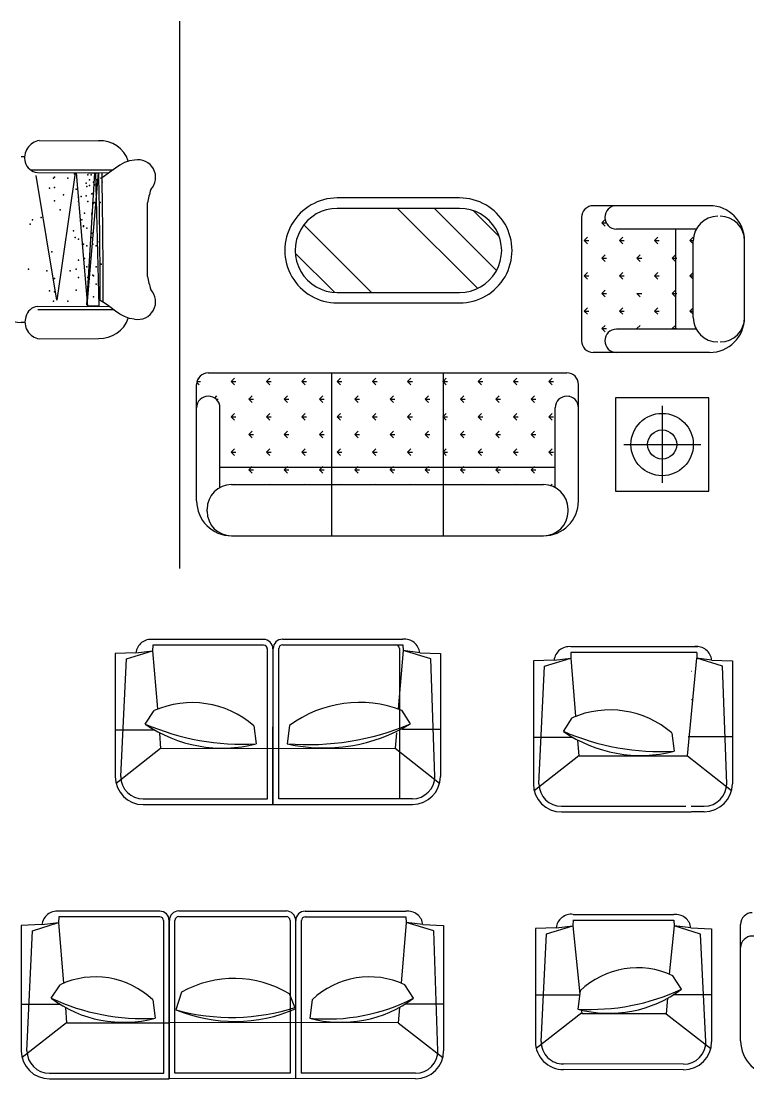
# Model space of a CAD drawing. Header units: inches. Extents: x 10.2 to 52.7, y 13.8 to 38.6.
# Drawn here: x 35.16 to 38.65, y 22.45 to 27.54 of the extents above; entities that cross this region are included whole.
import ezdxf

# ---------------------------------------------------------------- set-up
doc = ezdxf.new("R2010")
doc.units = ezdxf.units.IN
doc.header["$MEASUREMENT"] = 0
for name, color, linetype in [('02', 2, 'Continuous'), ('1', 1, 'Continuous'), ('4', 4, 'Continuous')]:
    doc.layers.add(name, color=color, linetype=linetype)

msp = doc.modelspace()

# ---------------------------------------------------------------- linework, layer by layer
at = {"layer": '02'}
for p, q in [((35.9204, 27.5398), (35.9204, 24.9068)), ((35.2463, 26.9658), (35.5309, 26.9648)), ((35.1755, 26.8871), (35.159, 26.8871)), ((35.1755, 26.8871), (35.159, 26.8871)), ((35.2039, 26.8247), (35.6009, 26.8247)), ((35.3309, 26.1973), (35.2304, 26.7968)), ((35.3309, 26.1973), (35.2304, 26.7968)), ((35.2372, 26.8109), (35.5811, 26.8097)), ((35.4189, 26.8103), (35.3309, 26.1973)), ((35.4795, 26.1691), (35.4259, 26.8103)), ((35.5301, 26.8099), (35.4755, 26.1732)), ((35.4755, 26.1732), (35.5136, 26.8099)), ((35.5318, 26.8086), (35.4795, 26.8086)), ((35.5165, 26.8099), (35.5318, 26.1691)), ((35.766, 26.3114), (35.766, 26.6664)), ((37.2678, 26.6892), (36.6796, 26.6892)), ((37.2678, 26.6392), (36.6796, 26.6392)), ((36.9697, 26.6392), (37.355, 26.2539)), ((37.1465, 26.6392), (37.4457, 26.34)), ((37.1465, 26.6392), (37.4457, 26.34)), ((37.3346, 26.6278), (37.4589, 26.5035)), ((38.4706, 26.6517), (37.9106, 26.6517)), ((37.8546, 26.5957), (37.8546, 26.0021)), ((37.9515, 26.5695), (37.9674, 26.5854)), ((37.9515, 26.5695), (37.9674, 26.5854)), ((37.9515, 26.5695), (37.974, 26.5695)), ((37.9515, 26.5695), (37.9674, 26.5536)), ((36.5188, 26.5598), (36.8444, 26.2342)), ((36.5188, 26.5598), (36.8444, 26.2342)), ((38.4064, 26.5397), (38.0226, 26.5397)), ((38.3082, 26.0581), (38.3082, 26.5397)), ((37.8667, 26.4847), (37.8826, 26.5006)), ((37.8667, 26.4847), (37.8826, 26.5006)), ((37.8667, 26.4847), (37.8892, 26.4847)), ((37.8667, 26.4847), (37.8826, 26.4688)), ((37.8667, 26.4847), (37.8826, 26.4688)), ((38.0364, 26.4847), (38.0523, 26.5006)), ((38.0364, 26.4847), (38.0523, 26.5006)), ((38.0364, 26.4847), (38.0523, 26.4688)), ((38.0364, 26.4847), (38.0589, 26.4847)), ((38.0364, 26.4847), (38.0523, 26.4688)), ((38.2061, 26.4847), (38.222, 26.5006)), ((38.2061, 26.4847), (38.222, 26.5006)), ((38.2061, 26.4847), (38.2286, 26.4847)), ((38.2061, 26.4847), (38.222, 26.4688)), ((38.2061, 26.4847), (38.222, 26.4688)), ((38.3758, 26.4847), (38.3917, 26.5006)), ((38.3758, 26.4847), (38.3917, 26.5006)), ((38.3758, 26.4847), (38.3917, 26.4688)), ((38.3758, 26.4847), (38.3922, 26.4847)), ((38.3758, 26.4847), (38.3917, 26.4688)), ((38.3922, 26.1141), (38.3922, 26.4837)), ((38.6386, 26.1141), (38.6386, 26.4837)), ((36.4775, 26.4243), (36.6673, 26.2345)), ((37.9515, 26.3998), (37.9674, 26.4157)), ((37.9515, 26.3998), (37.9674, 26.4157)), ((38.1212, 26.3998), (38.1371, 26.4157)), ((38.1212, 26.3998), (38.1371, 26.4157)), ((38.2909, 26.3998), (38.3069, 26.4157)), ((38.2909, 26.3998), (38.3069, 26.4157)), ((37.9515, 26.3998), (37.9674, 26.3839)), ((37.9515, 26.3998), (37.974, 26.3998)), ((37.9515, 26.3998), (37.9674, 26.3839)), ((38.1212, 26.3998), (38.1371, 26.3839)), ((38.1212, 26.3998), (38.1437, 26.3998)), ((38.1212, 26.3998), (38.1371, 26.3839)), ((38.2909, 26.3998), (38.3069, 26.3839)), ((38.2909, 26.3998), (38.3134, 26.3998)), ((38.2909, 26.3998), (38.3069, 26.3839)), ((37.8667, 26.315), (37.8826, 26.3309)), ((37.8667, 26.315), (37.8826, 26.3309)), ((37.8667, 26.315), (37.8826, 26.2991)), ((37.8667, 26.315), (37.8892, 26.315)), ((37.8667, 26.315), (37.8826, 26.2991)), ((38.0364, 26.315), (38.0523, 26.3309)), ((38.0364, 26.315), (38.0523, 26.3309)), ((38.0364, 26.315), (38.0523, 26.2991)), ((38.0364, 26.315), (38.0589, 26.315)), ((38.0364, 26.315), (38.0523, 26.2991)), ((38.2061, 26.315), (38.222, 26.3309)), ((38.2061, 26.315), (38.222, 26.3309)), ((38.2061, 26.315), (38.222, 26.2991)), ((38.2061, 26.315), (38.222, 26.2991)), ((38.2061, 26.315), (38.2286, 26.315)), ((38.3758, 26.315), (38.3917, 26.3309)), ((38.3758, 26.315), (38.3917, 26.3309)), ((38.3758, 26.315), (38.3917, 26.2991)), ((38.3758, 26.315), (38.3922, 26.315)), ((38.3758, 26.315), (38.3917, 26.2991)), ((36.6796, 26.2342), (37.2678, 26.2342)), ((37.9515, 26.2301), (37.9674, 26.246)), ((37.9515, 26.2301), (37.9674, 26.246)), ((37.9515, 26.2301), (37.974, 26.2301)), ((37.9515, 26.2301), (37.9674, 26.2142)), ((37.9515, 26.2301), (37.9674, 26.2142)), ((38.1212, 26.2301), (38.1437, 26.2301)), ((38.1212, 26.2301), (38.1371, 26.2142)), ((38.1212, 26.2301), (38.1371, 26.2142)), ((38.2909, 26.2301), (38.3069, 26.246)), ((38.2909, 26.2301), (38.3069, 26.246)), ((38.2909, 26.2301), (38.3069, 26.2142)), ((38.2909, 26.2301), (38.3069, 26.2142)), ((38.2909, 26.2301), (38.3134, 26.2301)), ((35.2372, 26.1668), (35.5811, 26.1681)), ((35.5318, 26.1691), (35.4795, 26.1691)), ((36.6796, 26.1842), (37.2678, 26.1842)), ((37.8667, 26.1453), (37.8826, 26.1612)), ((37.8667, 26.1453), (37.8826, 26.1612)), ((38.0364, 26.1453), (38.0523, 26.1612)), ((38.0364, 26.1453), (38.0523, 26.1612)), ((38.2061, 26.1453), (38.222, 26.1612)), ((38.2061, 26.1453), (38.222, 26.1612)), ((38.3758, 26.1453), (38.3917, 26.1612)), ((38.3758, 26.1453), (38.3917, 26.1612)), ((35.2384, 26.153), (35.6009, 26.153)), ((37.8667, 26.1453), (37.8826, 26.1294)), ((37.8667, 26.1453), (37.8892, 26.1453)), ((37.8667, 26.1453), (37.8826, 26.1294)), ((38.0364, 26.1453), (38.0589, 26.1453)), ((38.0364, 26.1453), (38.0523, 26.1294)), ((38.0364, 26.1453), (38.0523, 26.1294)), ((38.2061, 26.1453), (38.222, 26.1294)), ((38.2061, 26.1453), (38.2286, 26.1453)), ((38.2061, 26.1453), (38.222, 26.1294)), ((38.3758, 26.1453), (38.3922, 26.1453)), ((38.3758, 26.1453), (38.3917, 26.1294)), ((38.3758, 26.1453), (38.3917, 26.1294)), ((35.1772, 26.0907), (35.159, 26.0906)), ((35.1772, 26.0907), (35.159, 26.0906)), ((37.9515, 26.0604), (37.9674, 26.0763)), ((37.9515, 26.0604), (37.9674, 26.0763)), ((37.9515, 26.0604), (37.974, 26.0604)), ((37.9515, 26.0604), (37.9674, 26.0445)), ((37.9515, 26.0604), (37.9674, 26.0445)), ((38.4064, 26.0581), (38.0226, 26.0581)), ((38.1212, 26.0604), (38.1371, 26.0763)), ((38.1212, 26.0604), (38.1371, 26.0763)), ((38.1212, 26.0604), (38.1235, 26.0581)), ((38.1212, 26.0604), (38.1235, 26.0581)), ((38.2909, 26.0604), (38.3069, 26.0763)), ((38.2909, 26.0604), (38.3069, 26.0763)), ((38.2909, 26.0604), (38.2932, 26.0581)), ((38.2909, 26.0604), (38.3134, 26.0604)), ((38.2909, 26.0604), (38.2932, 26.0581)), ((35.2463, 26.012), (35.5309, 26.013)), ((38.4706, 25.9461), (37.9106, 25.9461)), ((36.004, 25.8018), (36.0158, 25.7899)), ((36.0049, 25.8059), (36.0224, 25.8059)), ((36.0075, 25.8134), (36.0158, 25.8218)), ((36.0591, 25.8477), (37.7839, 25.8477)), ((36.1696, 25.8059), (36.1855, 25.8218)), ((36.1696, 25.8059), (36.1855, 25.8218)), ((36.1696, 25.8059), (36.1921, 25.8059)), ((36.1696, 25.8059), (36.1855, 25.7899)), ((36.1696, 25.8059), (36.1855, 25.7899)), ((36.3393, 25.8059), (36.3552, 25.8218)), ((36.3393, 25.8059), (36.3552, 25.8218)), ((36.3393, 25.8059), (36.3552, 25.7899)), ((36.3393, 25.8059), (36.3618, 25.8059)), ((36.3393, 25.8059), (36.3552, 25.7899)), ((36.509, 25.8059), (36.5249, 25.8218)), ((36.509, 25.8059), (36.5249, 25.8218)), ((36.509, 25.8059), (36.5315, 25.8059)), ((36.509, 25.8059), (36.5249, 25.7899)), ((36.509, 25.8059), (36.5249, 25.7899)), ((36.6527, 25.0637), (36.6527, 25.8477)), ((36.6787, 25.8059), (36.6946, 25.8218)), ((36.6787, 25.8059), (36.6946, 25.8218)), ((36.6787, 25.8059), (36.7012, 25.8059)), ((36.6787, 25.8059), (36.6946, 25.7899)), ((36.6787, 25.8059), (36.6946, 25.7899)), ((36.8484, 25.8059), (36.8644, 25.8218)), ((36.8484, 25.8059), (36.8644, 25.8218)), ((36.8484, 25.8059), (36.8709, 25.8059)), ((36.8484, 25.8059), (36.8644, 25.7899)), ((36.8484, 25.8059), (36.8644, 25.7899)), ((37.0181, 25.8059), (37.0341, 25.8218)), ((37.0181, 25.8059), (37.0341, 25.7899)), ((37.0181, 25.8059), (37.0341, 25.8218)), ((37.0181, 25.8059), (37.0407, 25.8059)), ((37.0181, 25.8059), (37.0341, 25.7899)), ((37.1879, 25.8059), (37.1903, 25.8083)), ((37.1879, 25.8059), (37.1903, 25.8083)), ((37.1879, 25.8059), (37.1903, 25.8034)), ((37.1879, 25.8059), (37.2104, 25.8059)), ((37.1879, 25.8059), (37.1903, 25.8034)), ((37.1903, 25.0637), (37.1903, 25.8477)), ((37.1903, 25.8083), (37.2038, 25.8218)), ((37.1903, 25.8034), (37.2038, 25.7899)), ((37.3576, 25.8059), (37.3735, 25.8218)), ((37.3576, 25.8059), (37.3735, 25.8218)), ((37.3576, 25.8059), (37.3801, 25.8059)), ((37.3576, 25.8059), (37.3735, 25.7899)), ((37.3576, 25.8059), (37.3735, 25.7899)), ((37.5273, 25.8059), (37.5432, 25.8218)), ((37.5273, 25.8059), (37.5432, 25.8218)), ((37.5273, 25.8059), (37.5498, 25.8059)), ((37.5273, 25.8059), (37.5432, 25.7899)), ((37.5273, 25.8059), (37.5432, 25.7899)), ((37.697, 25.8059), (37.7129, 25.8218)), ((37.697, 25.8059), (37.7129, 25.8218)), ((37.697, 25.8059), (37.7129, 25.7899)), ((37.697, 25.8059), (37.7195, 25.8059)), ((37.697, 25.8059), (37.7129, 25.7899)), ((36.0031, 25.2317), (36.0031, 25.7917)), ((37.8399, 25.2317), (37.8399, 25.7917)), ((36.0901, 25.7263), (36.1007, 25.7369)), ((36.0969, 25.721), (36.1073, 25.721)), ((36.2545, 25.721), (36.2704, 25.7369)), ((36.2545, 25.721), (36.2704, 25.7369)), ((36.2545, 25.721), (36.2704, 25.7051)), ((36.2545, 25.721), (36.277, 25.721)), ((36.2545, 25.721), (36.2704, 25.7051)), ((36.4242, 25.721), (36.4401, 25.7369)), ((36.4242, 25.721), (36.4401, 25.7369)), ((36.4242, 25.721), (36.4401, 25.7051)), ((36.4242, 25.721), (36.4467, 25.721)), ((36.4242, 25.721), (36.4401, 25.7051)), ((36.5939, 25.721), (36.6098, 25.7369)), ((36.5939, 25.721), (36.6098, 25.7369)), ((36.5939, 25.721), (36.6098, 25.7051)), ((36.5939, 25.721), (36.6164, 25.721)), ((36.5939, 25.721), (36.6098, 25.7051)), ((36.7636, 25.721), (36.7795, 25.7369)), ((36.7636, 25.721), (36.7795, 25.7369)), ((36.7636, 25.721), (36.7861, 25.721)), ((36.7636, 25.721), (36.7795, 25.7051)), ((36.7636, 25.721), (36.7795, 25.7051)), ((36.9333, 25.721), (36.9492, 25.7369)), ((36.9333, 25.721), (36.9492, 25.7369)), ((36.9333, 25.721), (36.9558, 25.721)), ((36.9333, 25.721), (36.9492, 25.7051)), ((36.9333, 25.721), (36.9492, 25.7051)), ((37.103, 25.721), (37.1189, 25.7369)), ((37.103, 25.721), (37.1189, 25.7369)), ((37.103, 25.721), (37.1189, 25.7051)), ((37.103, 25.721), (37.1255, 25.721)), ((37.103, 25.721), (37.1189, 25.7051)), ((37.2727, 25.721), (37.2886, 25.7369)), ((37.2727, 25.721), (37.2886, 25.7369)), ((37.2727, 25.721), (37.2886, 25.7051)), ((37.2727, 25.721), (37.2952, 25.721)), ((37.2727, 25.721), (37.2886, 25.7051)), ((37.4424, 25.721), (37.4583, 25.7369)), ((37.4424, 25.721), (37.4583, 25.7369)), ((37.4424, 25.721), (37.4583, 25.7051)), ((37.4424, 25.721), (37.4649, 25.721)), ((37.4424, 25.721), (37.4583, 25.7051)), ((37.6121, 25.721), (37.628, 25.7369)), ((37.6121, 25.721), (37.628, 25.7369)), ((37.6121, 25.721), (37.6346, 25.721)), ((37.6121, 25.721), (37.628, 25.7051)), ((37.6121, 25.721), (37.628, 25.7051)), ((37.7953, 25.7345), (37.7977, 25.7369)), ((37.7953, 25.7345), (37.7977, 25.7369)), ((38.0172, 25.728), (38.0172, 25.278)), ((38.4672, 25.728), (38.0172, 25.728)), ((38.4672, 25.278), (38.4672, 25.728)), ((36.1151, 25.2959), (36.1151, 25.6797)), ((36.1696, 25.6362), (36.1855, 25.6521)), ((36.1696, 25.6362), (36.1855, 25.6521)), ((36.3393, 25.6362), (36.3552, 25.6521)), ((36.3393, 25.6362), (36.3552, 25.6521)), ((36.509, 25.6362), (36.5249, 25.6521)), ((36.509, 25.6362), (36.5249, 25.6521)), ((36.6787, 25.6362), (36.6946, 25.6521)), ((36.6787, 25.6362), (36.6946, 25.6521)), ((36.8484, 25.6362), (36.8644, 25.6521)), ((36.8484, 25.6362), (36.8644, 25.6521)), ((37.0181, 25.6362), (37.0341, 25.6521)), ((37.0181, 25.6362), (37.0341, 25.6521)), ((37.1903, 25.6386), (37.2038, 25.6521)), ((37.3576, 25.6362), (37.3735, 25.6521)), ((37.3576, 25.6362), (37.3735, 25.6521)), ((37.5273, 25.6362), (37.5432, 25.6521)), ((37.5273, 25.6362), (37.5432, 25.6521)), ((37.697, 25.6362), (37.7129, 25.6521)), ((37.697, 25.6362), (37.7129, 25.6521)), ((37.7279, 25.2959), (37.7279, 25.6797)), ((38.2422, 25.6892), (38.2422, 25.3193)), ((36.1696, 25.6362), (36.1855, 25.6202)), ((36.1696, 25.6362), (36.1921, 25.6362)), ((36.1696, 25.6362), (36.1855, 25.6202)), ((36.3393, 25.6362), (36.3618, 25.6362)), ((36.3393, 25.6362), (36.3552, 25.6202)), ((36.3393, 25.6362), (36.3552, 25.6202)), ((36.509, 25.6362), (36.5315, 25.6362)), ((36.509, 25.6362), (36.5249, 25.6202)), ((36.509, 25.6362), (36.5249, 25.6202)), ((36.6787, 25.6362), (36.7012, 25.6362)), ((36.6787, 25.6362), (36.6946, 25.6202)), ((36.6787, 25.6362), (36.6946, 25.6202)), ((36.8484, 25.6362), (36.8709, 25.6362)), ((36.8484, 25.6362), (36.8644, 25.6202)), ((36.8484, 25.6362), (36.8644, 25.6202)), ((37.0181, 25.6362), (37.0341, 25.6202)), ((37.0181, 25.6362), (37.0407, 25.6362)), ((37.0181, 25.6362), (37.0341, 25.6202)), ((37.1879, 25.6362), (37.1903, 25.6386)), ((37.1879, 25.6362), (37.1903, 25.6386)), ((37.1879, 25.6362), (37.1903, 25.6337)), ((37.1879, 25.6362), (37.2104, 25.6362)), ((37.1879, 25.6362), (37.1903, 25.6337)), ((37.1903, 25.6337), (37.2038, 25.6202)), ((37.1903, 25.6337), (37.2038, 25.6202)), ((37.3576, 25.6362), (37.3801, 25.6362)), ((37.3576, 25.6362), (37.3735, 25.6202)), ((37.3576, 25.6362), (37.3735, 25.6202)), ((37.5273, 25.6362), (37.5498, 25.6362)), ((37.5273, 25.6362), (37.5432, 25.6202)), ((37.5273, 25.6362), (37.5432, 25.6202)), ((37.697, 25.6362), (37.7195, 25.6362)), ((37.697, 25.6362), (37.7129, 25.6202)), ((37.697, 25.6362), (37.7129, 25.6202)), ((36.2545, 25.5513), (36.2704, 25.5672)), ((36.2545, 25.5513), (36.2704, 25.5672)), ((36.2545, 25.5513), (36.2704, 25.5354)), ((36.2545, 25.5513), (36.277, 25.5513)), ((36.2545, 25.5513), (36.2704, 25.5354)), ((36.4242, 25.5513), (36.4401, 25.5672)), ((36.4242, 25.5513), (36.4401, 25.5672)), ((36.4242, 25.5513), (36.4467, 25.5513)), ((36.4242, 25.5513), (36.4401, 25.5354)), ((36.4242, 25.5513), (36.4401, 25.5354)), ((36.5939, 25.5513), (36.6098, 25.5672)), ((36.5939, 25.5513), (36.6098, 25.5672)), ((36.5939, 25.5513), (36.6098, 25.5354)), ((36.5939, 25.5513), (36.6164, 25.5513)), ((36.5939, 25.5513), (36.6098, 25.5354)), ((36.7636, 25.5513), (36.7795, 25.5672)), ((36.7636, 25.5513), (36.7795, 25.5672)), ((36.7636, 25.5513), (36.7861, 25.5513)), ((36.7636, 25.5513), (36.7795, 25.5354)), ((36.7636, 25.5513), (36.7795, 25.5354)), ((36.9333, 25.5513), (36.9492, 25.5672)), ((36.9333, 25.5513), (36.9492, 25.5672)), ((36.9333, 25.5513), (36.9558, 25.5513)), ((36.9333, 25.5513), (36.9492, 25.5354)), ((36.9333, 25.5513), (36.9492, 25.5354)), ((37.103, 25.5513), (37.1189, 25.5672)), ((37.103, 25.5513), (37.1189, 25.5672)), ((37.103, 25.5513), (37.1255, 25.5513)), ((37.103, 25.5513), (37.1189, 25.5354)), ((37.103, 25.5513), (37.1189, 25.5354)), ((37.2727, 25.5513), (37.2886, 25.5672)), ((37.2727, 25.5513), (37.2886, 25.5672)), ((37.2727, 25.5513), (37.2952, 25.5513)), ((37.2727, 25.5513), (37.2886, 25.5354)), ((37.2727, 25.5513), (37.2886, 25.5354)), ((37.4424, 25.5513), (37.4583, 25.5672)), ((37.4424, 25.5513), (37.4583, 25.5672)), ((37.4424, 25.5513), (37.4583, 25.5354)), ((37.4424, 25.5513), (37.4649, 25.5513)), ((37.4424, 25.5513), (37.4583, 25.5354)), ((37.6121, 25.5513), (37.628, 25.5672)), ((37.6121, 25.5513), (37.628, 25.5672)), ((37.6121, 25.5513), (37.628, 25.5354)), ((37.6121, 25.5513), (37.6346, 25.5513)), ((37.6121, 25.5513), (37.628, 25.5354)), ((38.0584, 25.503), (38.428, 25.503)), ((36.1696, 25.4664), (36.1855, 25.4824)), ((36.1696, 25.4664), (36.1855, 25.4824)), ((36.1696, 25.4664), (36.1855, 25.4505)), ((36.1696, 25.4664), (36.1921, 25.4664)), ((36.1696, 25.4664), (36.1855, 25.4505)), ((36.3393, 25.4664), (36.3552, 25.4824)), ((36.3393, 25.4664), (36.3552, 25.4824)), ((36.3393, 25.4664), (36.3552, 25.4505)), ((36.3393, 25.4664), (36.3618, 25.4664)), ((36.3393, 25.4664), (36.3552, 25.4505)), ((36.509, 25.4664), (36.5249, 25.4824)), ((36.509, 25.4664), (36.5249, 25.4824)), ((36.509, 25.4664), (36.5249, 25.4505)), ((36.509, 25.4664), (36.5315, 25.4664)), ((36.509, 25.4664), (36.5249, 25.4505)), ((36.6787, 25.4664), (36.6946, 25.4824)), ((36.6787, 25.4664), (36.6946, 25.4824)), ((36.6787, 25.4664), (36.6946, 25.4505)), ((36.6787, 25.4664), (36.7012, 25.4664)), ((36.6787, 25.4664), (36.6946, 25.4505)), ((36.8484, 25.4664), (36.8644, 25.4824)), ((36.8484, 25.4664), (36.8644, 25.4824)), ((36.8484, 25.4664), (36.8644, 25.4505)), ((36.8484, 25.4664), (36.8709, 25.4664)), ((36.8484, 25.4664), (36.8644, 25.4505)), ((37.0181, 25.4664), (37.0341, 25.4824)), ((37.0181, 25.4664), (37.0341, 25.4505)), ((37.0181, 25.4664), (37.0341, 25.4824)), ((37.0181, 25.4664), (37.0407, 25.4664)), ((37.0181, 25.4664), (37.0341, 25.4505)), ((37.1879, 25.4664), (37.1903, 25.4689)), ((37.1879, 25.4664), (37.1903, 25.4689)), ((37.1879, 25.4664), (37.1903, 25.464)), ((37.1879, 25.4664), (37.2104, 25.4664)), ((37.1879, 25.4664), (37.1903, 25.464)), ((37.1903, 25.4689), (37.2038, 25.4824)), ((37.1903, 25.4689), (37.2038, 25.4824)), ((37.1903, 25.464), (37.2038, 25.4505)), ((37.1903, 25.464), (37.2038, 25.4505)), ((37.3576, 25.4664), (37.3735, 25.4824)), ((37.3576, 25.4664), (37.3735, 25.4824)), ((37.3576, 25.4664), (37.3801, 25.4664)), ((37.3576, 25.4664), (37.3735, 25.4505)), ((37.3576, 25.4664), (37.3735, 25.4505)), ((37.5273, 25.4664), (37.5432, 25.4824)), ((37.5273, 25.4664), (37.5432, 25.4824)), ((37.5273, 25.4664), (37.5432, 25.4505)), ((37.5273, 25.4664), (37.5498, 25.4664)), ((37.5273, 25.4664), (37.5432, 25.4505)), ((37.697, 25.4664), (37.7129, 25.4824)), ((37.697, 25.4664), (37.7129, 25.4824)), ((37.697, 25.4664), (37.7195, 25.4664)), ((37.697, 25.4664), (37.7129, 25.4505)), ((37.697, 25.4664), (37.7129, 25.4505)), ((36.1151, 25.3941), (37.7279, 25.3941)), ((36.2545, 25.3816), (36.267, 25.3941)), ((36.2545, 25.3816), (36.267, 25.3941)), ((36.267, 25.3941), (36.2704, 25.3975)), ((36.267, 25.3941), (36.2704, 25.3975)), ((36.4242, 25.3816), (36.4367, 25.3941)), ((36.4242, 25.3816), (36.4367, 25.3941)), ((36.4367, 25.3941), (36.4401, 25.3975)), ((36.4367, 25.3941), (36.4401, 25.3975)), ((36.5939, 25.3816), (36.6064, 25.3941)), ((36.5939, 25.3816), (36.6064, 25.3941)), ((36.6064, 25.3941), (36.6098, 25.3975)), ((36.6064, 25.3941), (36.6098, 25.3975)), ((36.7636, 25.3816), (36.7761, 25.3941)), ((36.7636, 25.3816), (36.7761, 25.3941)), ((36.7761, 25.3941), (36.7795, 25.3975)), ((36.7761, 25.3941), (36.7795, 25.3975)), ((36.9333, 25.3816), (36.9458, 25.3941)), ((36.9333, 25.3816), (36.9458, 25.3941)), ((36.9458, 25.3941), (36.9492, 25.3975)), ((36.9458, 25.3941), (36.9492, 25.3975)), ((37.103, 25.3816), (37.1155, 25.3941)), ((37.103, 25.3816), (37.1155, 25.3941)), ((37.1155, 25.3941), (37.1189, 25.3975)), ((37.1155, 25.3941), (37.1189, 25.3975)), ((37.2727, 25.3816), (37.2852, 25.3941)), ((37.2727, 25.3816), (37.2852, 25.3941)), ((37.2852, 25.3941), (37.2886, 25.3975)), ((37.2852, 25.3941), (37.2886, 25.3975)), ((37.4424, 25.3816), (37.4549, 25.3941)), ((37.4424, 25.3816), (37.4549, 25.3941)), ((37.4549, 25.3941), (37.4583, 25.3975)), ((37.4549, 25.3941), (37.4583, 25.3975)), ((37.6121, 25.3816), (37.6246, 25.3941)), ((37.6121, 25.3816), (37.6246, 25.3941)), ((37.6246, 25.3941), (37.628, 25.3975)), ((37.6246, 25.3941), (37.628, 25.3975)), ((36.2545, 25.3816), (36.277, 25.3816)), ((36.2545, 25.3816), (36.2704, 25.3657)), ((36.2545, 25.3816), (36.2704, 25.3657)), ((36.4242, 25.3816), (36.4401, 25.3657)), ((36.4242, 25.3816), (36.4467, 25.3816)), ((36.4242, 25.3816), (36.4401, 25.3657)), ((36.5939, 25.3816), (36.6164, 25.3816)), ((36.5939, 25.3816), (36.6098, 25.3657)), ((36.5939, 25.3816), (36.6098, 25.3657)), ((36.7636, 25.3816), (36.7861, 25.3816)), ((36.7636, 25.3816), (36.7795, 25.3657)), ((36.7636, 25.3816), (36.7795, 25.3657)), ((36.9333, 25.3816), (36.9558, 25.3816)), ((36.9333, 25.3816), (36.9492, 25.3657)), ((36.9333, 25.3816), (36.9492, 25.3657)), ((37.103, 25.3816), (37.1255, 25.3816)), ((37.103, 25.3816), (37.1189, 25.3657)), ((37.103, 25.3816), (37.1189, 25.3657)), ((37.2727, 25.3816), (37.2886, 25.3657)), ((37.2727, 25.3816), (37.2952, 25.3816)), ((37.2727, 25.3816), (37.2886, 25.3657)), ((37.4424, 25.3816), (37.4583, 25.3657)), ((37.4424, 25.3816), (37.4649, 25.3816)), ((37.4424, 25.3816), (37.4583, 25.3657)), ((37.6121, 25.3816), (37.628, 25.3657)), ((37.6121, 25.3816), (37.6346, 25.3816)), ((37.6121, 25.3816), (37.628, 25.3657)), ((36.1711, 25.3101), (37.6719, 25.3101)), ((36.183, 25.3101), (36.1855, 25.3127)), ((36.183, 25.3101), (36.1855, 25.3127)), ((36.3527, 25.3101), (36.3552, 25.3127)), ((36.3527, 25.3101), (36.3552, 25.3127)), ((36.5224, 25.3101), (36.5249, 25.3127)), ((36.5224, 25.3101), (36.5249, 25.3127)), ((36.6921, 25.3101), (36.6946, 25.3127)), ((36.6921, 25.3101), (36.6946, 25.3127)), ((36.8618, 25.3101), (36.8644, 25.3127)), ((36.8618, 25.3101), (36.8644, 25.3127)), ((37.0315, 25.3101), (37.0341, 25.3127)), ((37.0315, 25.3101), (37.0341, 25.3127)), ((37.2012, 25.3101), (37.2038, 25.3127)), ((37.2012, 25.3101), (37.2038, 25.3127)), ((37.3709, 25.3101), (37.3735, 25.3127)), ((37.3709, 25.3101), (37.3735, 25.3127)), ((37.5406, 25.3101), (37.5432, 25.3127)), ((37.5406, 25.3101), (37.5432, 25.3127)), ((37.7054, 25.3052), (37.7129, 25.3127)), ((37.7054, 25.3052), (37.7129, 25.3127)), ((38.0172, 25.278), (38.4672, 25.278)), ((36.0535, 25.1813), (36.0535, 25.1925)), ((37.7895, 25.1813), (37.7895, 25.1925)), ((36.1711, 25.0637), (37.6719, 25.0637)), ((37.8137, 23.2157), (37.8123, 23.1882)), ((37.8137, 23.2157), (37.8123, 23.1882)), ((37.814, 23.2148), (38.299, 23.2148)), ((38.299, 23.2148), (38.3004, 23.1873)), ((38.299, 23.2148), (38.3004, 23.1873)), ((37.6867, 23.1489), (37.8123, 23.1882)), ((38.426, 23.1481), (38.3004, 23.1873)), ((38.426, 23.1481), (38.3004, 23.1873)), ((37.6597, 22.6307), (37.6867, 23.1489)), ((38.4531, 22.6298), (38.426, 23.1481)), ((38.4531, 22.6298), (38.426, 23.1481)), ((38.3451, 22.5218), (37.7677, 22.5227))]:
    msp.add_line(p, q, dxfattribs=at)
for radius in [0.15, 0.07]:
    msp.add_circle((38.2422, 25.503), radius, dxfattribs=at)
for centre, radius, start, end in [((35.2606, 26.8817), 0.0853, 99.6673, 194.1628), ((35.539, 26.8227), 0.1423, 17.8566, 93.234), ((35.7209, 26.7878), 0.0849, 316.4058, 100.9946), ((35.2477, 26.8836), 0.0734, 198.0323, 261.7856), ((6.0694, 26.1762), 29.4696, 0.03674, 1.23208), ((-9.0567, 26.0658), 44.6109, 0.15867, 0.95566), ((36.6263, 26.4753), 0.8813, 163.2515, 167.4746), ((37.9106, 26.5957), 0.056, 90, 180), ((38.0226, 26.5957), 0.056, 90, 270), ((38.4706, 26.4837), 0.168, 0, 90), ((38.5098, 26.4837), 0.1176, 90, 180), ((38.521, 26.4837), 0.1176, 0, 90), ((36.6263, 26.5025), 0.8813, 192.5254, 196.7485), ((35.1583, 26.2698), 0.1792, 180.205, 270.205), ((35.7209, 26.1899), 0.0849, 259.0054, 43.5942), ((35.2446, 26.1022), 0.065, 96.5179, 166.0304), ((35.2579, 26.0918), 0.0807, 161.1158, 261.7527), ((35.5369, 26.158), 0.1451, 267.6257, 341.2837), ((38.5098, 26.1141), 0.1176, 180, 270), ((38.4706, 26.1141), 0.168, 270, 0), ((38.521, 26.1141), 0.1176, 270, 0), ((38.0226, 26.0021), 0.056, 90, 270), ((37.9106, 26.0021), 0.056, 180, 270), ((36.0591, 25.7917), 0.056, 90, 180), ((37.7839, 25.7917), 0.056, 0, 90), ((36.0591, 25.6797), 0.056, 0, 180), ((37.7839, 25.6797), 0.056, 0, 180), ((36.1711, 25.1925), 0.1176, 90, 180), ((37.6719, 25.1925), 0.1176, 0, 90), ((36.1711, 25.2317), 0.168, 180, 270), ((37.6719, 25.2317), 0.168, 270, 0), ((36.1711, 25.1813), 0.1176, 180, 270), ((37.6719, 25.1813), 0.1176, 270, 0), ((37.8948, 23.8308), 1.0458, 266.7991, 294.933), ((37.7677, 22.6307), 0.108, 180.0056, 270.0056), ((38.3451, 22.6298), 0.108, 270.0056, 0.0056)]:
    msp.add_arc(centre, radius, start, end, dxfattribs=at)
for centre, major_axis, start_param, end_param in [((36.6796, 26.4367), (0.1785, 0.1785), 0.785398, 3.926991), ((37.2678, 26.4367), (0.1785, -0.1785), 5.497787, 8.63938), ((36.6796, 26.4367), (0.1432, 0.1432), 0.785398, 3.926991), ((37.2678, 26.4367), (0.1432, -0.1432), 5.497787, 8.63938)]:
    msp.add_ellipse(centre, major_axis=major_axis, ratio=1, start_param=start_param, end_param=end_param, dxfattribs=at)
for points in [[(35.7047, 26.8712), (35.6394, 26.8712), (35.5786, 26.7987), (35.539, 26.7827)], [(35.7047, 26.1066), (35.6394, 26.1066), (35.5786, 26.1791), (35.539, 26.1951)]]:
    msp.add_open_spline(points, degree=3, dxfattribs=at)
for p in [(35.3148, 26.7845), (35.3188, 26.7887), (35.3831, 26.7845), (35.4153, 26.8048), (35.4795, 26.8008), (35.4876, 26.7767), (35.4956, 26.8008), (35.5237, 26.7767), (35.2947, 26.7362), (35.3188, 26.7402), (35.4233, 26.7322), (35.4715, 26.7606), (35.4755, 26.7445), (35.4876, 26.7485), (35.5077, 26.7644), (35.5117, 26.7525), (35.5479, 26.7646), (35.3188, 26.6759), (35.363, 26.7042), (35.4353, 26.6922), (35.4353, 26.6718), (35.4474, 26.6962), (35.4715, 26.7002), (35.4795, 26.6718), (35.4996, 26.7083), (35.5037, 26.668), (35.5077, 26.7123), (35.5117, 26.668), (35.5197, 26.704), (35.5398, 26.668), (35.3469, 26.6318), (35.4635, 26.6157), (35.4996, 26.6157), (35.5037, 26.6598), (35.5077, 26.6638), (35.2023, 26.5634), (35.2143, 26.5835), (35.2545, 26.5956), (35.4514, 26.5835), (35.4996, 26.6077), (35.4112, 26.5312), (35.4595, 26.5554), (35.4595, 26.5514), (35.4755, 26.5433), (35.4996, 26.5192), (35.4193, 26.4991), (35.4353, 26.491), (35.4595, 26.4669), (35.4956, 26.4991), (35.5037, 26.4669), (35.5278, 26.4789), (35.3068, 26.4307), (35.4755, 26.4588), (35.5197, 26.4588), (35.4353, 26.3904), (35.4635, 26.3985), (35.5438, 26.3703), (35.1942, 26.3462), (35.2826, 26.3381), (35.3952, 26.3381), (35.4233, 26.3462), (35.4755, 26.3582), (35.5037, 26.318), (35.5077, 26.314), (35.5197, 26.3582), (35.3188, 26.3019), (35.4353, 26.3059), (35.4795, 26.3059), (35.5197, 26.2737), (35.2947, 26.2416), (35.3188, 26.2375), (35.4233, 26.2456), (35.5077, 26.2134), (35.3148, 26.1933), (35.3831, 26.1933)]:
    msp.add_point(p, dxfattribs=at)
at = {"layer": '1'}
for p, q in [((35.7924, 24.5382), (35.791, 24.5108)), ((35.7924, 24.5382), (35.791, 24.5108)), ((36.325, 24.5382), (35.7924, 24.5382)), ((36.4163, 24.5392), (36.9951, 24.5392)), ((36.9951, 24.5392), (36.9965, 24.5117)), ((35.6654, 24.4715), (35.791, 24.5108)), ((35.711, 24.5005), (35.791, 24.5108)), ((35.711, 24.5005), (35.791, 24.5108)), ((35.791, 24.5108), (35.8147, 24.2306)), ((35.791, 24.5108), (35.8147, 24.2306)), ((36.3443, 23.7976), (36.3443, 24.5212)), ((36.3983, 23.7985), (36.3983, 24.5212)), ((36.9965, 24.5117), (36.9728, 24.2315)), ((36.9781, 24.5212), (36.9781, 23.7985)), ((37.0765, 24.5014), (36.9965, 24.5117)), ((37.0765, 24.5014), (36.9965, 24.5117)), ((37.1288, 24.4724), (36.9965, 24.5117)), ((37.8037, 24.5031), (37.8024, 24.4756)), ((37.8037, 24.5031), (37.8024, 24.4756)), ((38.4092, 24.5031), (37.8037, 24.5031)), ((38.4092, 24.5031), (38.4092, 24.4754)), ((35.6384, 23.9056), (35.6654, 24.4715)), ((37.1491, 23.9065), (37.1288, 24.4724)), ((37.1491, 23.9065), (37.1288, 24.4724)), ((37.6498, 23.8704), (37.6768, 24.4363)), ((37.6768, 24.4363), (37.8024, 24.4756)), ((37.7224, 24.4653), (37.8024, 24.4756)), ((37.7224, 24.4653), (37.8024, 24.4756)), ((37.8024, 24.4756), (37.8261, 24.1954)), ((37.8024, 24.4756), (37.8261, 24.1954)), ((38.364, 24.0054), (38.4092, 24.4754)), ((38.364, 24.0054), (38.4092, 24.4754)), ((38.5325, 24.4373), (38.4092, 24.4754)), ((38.5325, 24.4373), (38.4092, 24.4754)), ((38.4802, 24.4663), (38.4092, 24.4754)), ((38.5529, 23.8713), (38.5325, 24.4373)), ((38.5529, 23.8713), (38.5325, 24.4373)), ((35.7558, 24.1583), (35.7981, 24.2232)), ((37.0317, 24.1592), (36.9894, 24.2242)), ((37.7672, 24.1231), (37.8095, 24.188)), ((35.6114, 24.1306), (35.7963, 24.1306)), ((36.2775, 24.1503), (36.289, 24.0625)), ((36.2775, 24.1503), (36.289, 24.0625)), ((36.4502, 24.1512), (36.4386, 24.0634)), ((36.4502, 24.1512), (36.4386, 24.0634)), ((37.1761, 24.1315), (36.9912, 24.1315)), ((35.8238, 24.1144), (35.8295, 24.0406)), ((36.9637, 24.1154), (36.958, 24.0415)), ((37.6228, 24.0954), (37.8076, 24.0954)), ((37.8351, 24.0793), (37.8409, 24.0054)), ((38.2889, 24.1151), (38.3004, 24.0273)), ((38.2889, 24.1151), (38.3004, 24.0273)), ((38.5799, 24.0963), (38.3671, 24.0963)), ((35.8295, 24.0406), (35.6155, 23.8725)), ((35.8295, 24.0406), (35.6155, 23.8725)), ((35.8295, 24.0406), (36.958, 24.0415)), ((36.3709, 24.0424), (36.3713, 24.0415)), ((36.3709, 24.0424), (36.3713, 24.0415)), ((36.958, 24.0415), (37.172, 23.8734)), ((37.8409, 24.0054), (37.6269, 23.8373)), ((37.8409, 24.0054), (37.6269, 23.8373)), ((37.8409, 24.0054), (38.364, 24.0054)), ((38.364, 24.0054), (38.5758, 23.8382)), ((38.364, 24.0054), (38.5758, 23.8382)), ((36.37, 23.9657), (36.3713, 23.9657)), ((35.7464, 23.7976), (36.3443, 23.7976)), ((37.0411, 23.7985), (36.3979, 23.7985)), ((37.7578, 23.7624), (38.3557, 23.7624)), ((38.3819, 23.7633), (38.4449, 23.7633)), ((35.3405, 23.2308), (35.3391, 23.2034)), ((35.8255, 23.2308), (35.3405, 23.2308)), ((35.8449, 22.4783), (35.8449, 23.2138)), ((35.8989, 22.4792), (35.8989, 23.2138)), ((35.9169, 23.2318), (36.4345, 23.2318)), ((36.4525, 23.2138), (36.4525, 22.4792)), ((36.5065, 23.2138), (36.5065, 22.4783)), ((36.5249, 23.2308), (37.0099, 23.2308)), ((37.0099, 23.2308), (37.0113, 23.2034)), ((35.1865, 22.5863), (35.2135, 23.1641)), ((35.2135, 23.1641), (35.3391, 23.2034)), ((35.2591, 23.1931), (35.3391, 23.2034)), ((35.2591, 23.1931), (35.3391, 23.2034)), ((35.3391, 23.2034), (35.3629, 22.9113)), ((35.3391, 23.2034), (35.3629, 22.9113)), ((37.0113, 23.2034), (36.9876, 22.9113)), ((37.0113, 23.2034), (36.9876, 22.9113)), ((37.0913, 23.1931), (37.0113, 23.2034)), ((37.1436, 23.1641), (37.0113, 23.2034)), ((37.0913, 23.1931), (37.0113, 23.2034)), ((37.1639, 22.5863), (37.1436, 23.1641)), ((37.1639, 22.5863), (37.1436, 23.1641)), ((38.6198, 22.6344), (38.6198, 23.1944)), ((35.3039, 22.8389), (35.3463, 22.9039)), ((37.0465, 22.8389), (37.0042, 22.9039)), ((35.9304, 22.868), (35.9033, 22.7836)), ((35.9304, 22.868), (35.9033, 22.7836)), ((36.4792, 22.7886), (36.4492, 22.8601)), ((36.4792, 22.7886), (36.4492, 22.8601)), ((35.1595, 22.8113), (35.3444, 22.8113)), ((35.7917, 22.831), (35.8032, 22.7432)), ((35.7917, 22.831), (35.8032, 22.7432)), ((35.8705, 22.8264), (35.8719, 22.8264)), ((36.4795, 22.8264), (36.4799, 22.8264)), ((36.5588, 22.831), (36.5472, 22.7432)), ((36.5588, 22.831), (36.5472, 22.7432)), ((37.1909, 22.8113), (37.006, 22.8113)), ((35.3719, 22.7951), (35.3776, 22.7213)), ((36.9785, 22.7951), (36.9728, 22.7213)), ((35.3776, 22.7213), (35.1636, 22.5532)), ((35.3776, 22.7213), (35.1636, 22.5532)), ((35.3776, 22.7213), (35.8705, 22.7213)), ((36.9728, 22.7213), (35.8719, 22.7222)), ((36.9728, 22.7213), (37.1868, 22.5532)), ((36.9728, 22.7213), (37.1868, 22.5532)), ((35.8705, 22.6464), (35.8719, 22.6464)), ((36.4795, 22.6464), (36.4799, 22.6464)), ((35.2945, 22.4783), (35.8449, 22.4783)), ((36.4525, 22.4792), (35.8989, 22.4792)), ((37.0559, 22.4783), (36.5065, 22.4783))]:
    msp.add_line(p, q, dxfattribs=at)
for centre, radius, start, end in [((36.325, 24.5202), 0.018, 0, 90), ((36.4163, 24.5212), 0.045, 90, 180), ((36.4163, 24.5212), 0.018, 90, 180), ((36.9601, 24.5212), 0.018, 0, 90), ((36.3089, 25.9569), 1.5097, 272.3193, 272.3711), ((38.3202, 25.9217), 1.5097, 272.3193, 272.3711), ((36.3089, 25.9092), 1.5997, 272.1888, 272.2376), ((38.3202, 25.8741), 1.5997, 272.1888, 272.2376), ((35.98, 23.8069), 0.4544, 49.1029, 113.6018), ((36.7858, 23.6992), 0.563, 68.8056, 126.5953), ((37.9914, 23.7717), 0.4544, 49.1029, 113.6018), ((36.2265, 25.2465), 1.1856, 246.6089, 273.0241), ((36.1281, 24.6986), 0.6562, 235.4336, 284.1994), ((36.6169, 24.8434), 0.8001, 257.1236, 301.2258), ((36.5395, 25.323), 1.2636, 265.4229, 292.9266), ((38.2379, 25.2113), 1.1856, 246.6089, 273.0241), ((38.1394, 24.6634), 0.6562, 235.4336, 284.1994), ((36.3089, 25.9092), 1.8697, 271.8726, 271.9144), ((36.3089, 25.9092), 1.8922, 271.8503, 271.8916), ((35.7464, 23.9056), 0.108, 180, 270), ((37.0411, 23.9065), 0.108, 270, 0), ((37.7578, 23.8704), 0.108, 180, 270), ((38.4449, 23.8713), 0.108, 270, 0), ((35.8255, 23.2128), 0.018, 0, 90), ((35.9169, 23.2138), 0.018, 90, 180), ((36.4345, 23.2138), 0.018, 0, 90), ((36.5249, 23.2128), 0.018, 90, 180), ((38.6758, 23.1944), 0.056, 90, 180), ((35.8094, 24.6495), 1.5097, 272.3193, 272.3711), ((38.6758, 23.0824), 0.056, 0, 180), ((35.8094, 24.6495), 1.5997, 272.1888, 272.2376), ((35.5159, 22.5436), 0.3983, 46.1942, 115.2134), ((36.183, 22.4189), 0.5152, 58.8934, 119.3642), ((36.8345, 22.5436), 0.3983, 64.7866, 133.8058), ((35.6521, 23.3044), 0.5813, 233.2071, 285.072), ((35.7447, 23.7873), 1.0458, 245.0725, 273.2065), ((35.877, 24.5899), 1.8697, 288.7972, 288.812), ((36.6984, 23.3044), 0.5813, 254.928, 306.7929), ((36.6322, 23.6492), 0.91, 264.6406, 297.0804), ((36.1707, 23.7359), 0.9892, 254.3176, 288.1894), ((36.1854, 23.4653), 0.7378, 247.5209, 293.4724), ((35.877, 24.5899), 1.8922, 288.5655, 288.5801), ((35.8094, 24.5899), 1.8697, 271.8726, 271.9144), ((35.8094, 24.5899), 1.8922, 271.8503, 271.8916), ((38.7878, 22.6344), 0.168, 180, 270), ((35.2945, 22.5863), 0.108, 180, 270), ((37.0559, 22.5863), 0.108, 270, 0)]:
    msp.add_arc(centre, radius, start, end, dxfattribs=at)
at = {"layer": '4'}
for p, q in [((36.325, 24.5652), (35.7924, 24.5652)), ((36.4163, 24.5662), (36.9951, 24.5662)), ((38.4146, 24.5301), (37.8037, 24.5301)), ((35.711, 24.5005), (35.6114, 24.4969)), ((35.711, 24.5005), (35.6114, 24.4969)), ((35.6114, 24.4969), (35.6114, 23.9056)), ((36.37, 23.7706), (36.3709, 24.5221)), ((36.3713, 23.7715), (36.3713, 24.5212)), ((37.0765, 24.5014), (37.1761, 24.4978)), ((37.0765, 24.5014), (37.1761, 24.4978)), ((37.1761, 24.4978), (37.1761, 23.9065)), ((37.7224, 24.4653), (37.6228, 24.4617)), ((37.7224, 24.4653), (37.6228, 24.4617)), ((37.6228, 24.4617), (37.6228, 23.8704)), ((38.4802, 24.4663), (38.5799, 24.4626)), ((38.5799, 24.4626), (38.5799, 23.8713)), ((35.7464, 23.7706), (37.0411, 23.7715)), ((36.3709, 23.7724), (36.3713, 23.7715)), ((36.3709, 23.7724), (36.3713, 23.7715)), ((37.7578, 23.7354), (38.3813, 23.7354)), ((38.3822, 23.7372), (38.3827, 23.7363)), ((38.4449, 23.7363), (38.3827, 23.7363)), ((35.8255, 23.2578), (35.3405, 23.2578)), ((35.9169, 23.2588), (36.4345, 23.2588)), ((36.5249, 23.2578), (37.0099, 23.2578)), ((35.8705, 22.4513), (35.8705, 23.2128)), ((35.8719, 22.4522), (35.8719, 23.2138)), ((36.4799, 22.4513), (36.4799, 23.2128)), ((37.814, 23.2418), (38.299, 23.2418)), ((35.2591, 23.1931), (35.1595, 23.1895)), ((35.1595, 23.1895), (35.1595, 22.5863)), ((37.0913, 23.1931), (37.1909, 23.1895)), ((37.1909, 23.1895), (37.1909, 22.5863)), ((37.7323, 23.1779), (37.6327, 23.1743)), ((37.7323, 23.1779), (37.6327, 23.1743)), ((37.6327, 23.1743), (37.6327, 22.6307)), ((37.6327, 23.1743), (37.6327, 22.6307)), ((37.7323, 23.1779), (37.8123, 23.1882)), ((37.7323, 23.1779), (37.8123, 23.1882)), ((37.8123, 23.1882), (37.8459, 22.859)), ((38.3004, 23.1873), (38.2767, 22.9548)), ((38.3804, 23.1771), (38.3004, 23.1873)), ((38.3804, 23.1771), (38.3004, 23.1873)), ((38.3804, 23.1771), (38.48, 23.1735)), ((38.3804, 23.1771), (38.48, 23.1735)), ((38.48, 23.1735), (38.4801, 22.6298)), ((38.48, 23.1735), (38.4801, 22.6298)), ((38.3357, 22.8825), (38.2933, 22.9475)), ((38.3357, 22.8825), (38.2933, 22.9475)), ((37.6327, 22.8557), (37.8455, 22.8557)), ((37.6327, 22.8557), (37.8455, 22.8557)), ((37.8479, 22.8745), (37.8364, 22.7867)), ((38.4801, 22.8548), (38.2952, 22.8548)), ((38.4801, 22.8548), (38.2952, 22.8548)), ((38.2677, 22.8387), (38.262, 22.7648)), ((38.2677, 22.8387), (38.262, 22.7648)), ((37.8551, 22.769), (37.6369, 22.5976)), ((37.8551, 22.769), (37.6369, 22.5976)), ((37.8537, 22.7823), (37.8555, 22.7648)), ((38.262, 22.7648), (37.8555, 22.7648)), ((38.262, 22.7648), (38.476, 22.5967)), ((38.262, 22.7648), (38.476, 22.5967)), ((38.3451, 22.4948), (37.7678, 22.4957)), ((35.2945, 22.4513), (35.8705, 22.4513)), ((37.0559, 22.4513), (35.8719, 22.4522))]:
    msp.add_line(p, q, dxfattribs=at)
for centre, radius, start, end in [((35.784, 24.4923), 0.0734, 83.4179, 173.5749), ((36.325, 24.5202), 0.045, 0, 90), ((37.0035, 24.4932), 0.0734, 6.4251, 96.5821), ((37.7953, 24.4571), 0.0734, 83.4179, 173.5749), ((38.4073, 24.458), 0.0734, 6.4251, 96.5821), ((35.7464, 23.9056), 0.135, 180, 270), ((37.0411, 23.9065), 0.135, 270, 0), ((37.7578, 23.8704), 0.135, 180, 270), ((38.4449, 23.8713), 0.135, 270, 0), ((35.3321, 23.1849), 0.0734, 83.4179, 173.5749), ((35.8255, 23.2128), 0.045, 0, 90), ((35.9169, 23.2138), 0.045, 90, 180), ((36.4345, 23.2138), 0.045, 0, 90), ((36.5249, 23.2128), 0.045, 90, 180), ((37.0183, 23.1849), 0.0734, 6.4251, 96.5821), ((37.8053, 23.1697), 0.0734, 83.4234, 173.5805), ((38.3075, 23.1689), 0.0734, 6.4306, 96.5877), ((38.1237, 22.5871), 0.3983, 64.7922, 133.8113), ((37.9875, 23.3479), 0.5813, 254.9336, 306.7985), ((37.9118, 24.6344), 1.8697, 268.0912, 268.133), ((37.7677, 22.6307), 0.135, 180.0056, 270.0056), ((38.3451, 22.6298), 0.135, 270.0056, 0.0056), ((35.2945, 22.5863), 0.135, 180, 270), ((37.0559, 22.5863), 0.135, 270, 0)]:
    msp.add_arc(centre, radius, start, end, dxfattribs=at)

doc.saveas('drawing.dxf')
